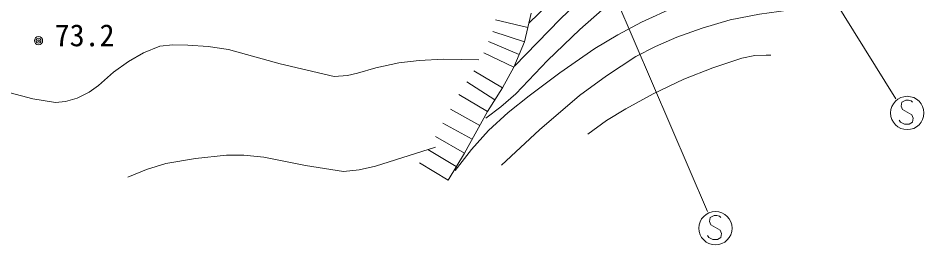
# Model space of a CAD drawing. Units: millimetres, scale not verified. Extents: x 40000 to 680000, y 20000 to 380000.
# Drawn here: x 267429 to 321843, y 254134 to 267746 of the extents above; entities that cross this region are included whole.
import ezdxf
from ezdxf.enums import TextEntityAlignment as Align

# ---------------------------------------------------------------- set-up
doc = ezdxf.new("R2010")
doc.units = ezdxf.units.MM
doc.header["$LTSCALE"] = 1000
for name, color, linetype, lineweight in [('M-BGD', 7, 'Continuous', 13), ('M-BGD-EXST', 7, 'Continuous', 13), ('M-STR-HTXT', 7, 'Continuous', 13)]:
    doc.layers.add(name, color=color, linetype=linetype, lineweight=lineweight)
doc.styles.add('ＭＳ ゴシック', font='')
doc.styles.get('ＭＳ ゴシック').set_extended_font_data('MS Gothic')

msp = doc.modelspace()

# ---------------------------------------------------------------- linework, layer by layer
at = {"layer": 'M-BGD'}
for p, q in [((297844, 266322), (298249, 268042)), ((298046, 267182), (296100, 267640)), ((297844, 266322), (295944, 266942)), ((297524, 265563), (295682, 266341)), ((297204, 264804), (297844, 266322)), ((297204, 264804), (295401, 265670)), ((296529, 263556), (294808, 264573)), ((296529, 263556), (297204, 264804)), ((296074, 262848), (294393, 263930)), ((295619, 262140), (296529, 263556)), ((295619, 262140), (293903, 263166)), ((295159, 261308), (293410, 262277)), ((294237, 259644), (295619, 262140)), ((294698, 260476), (292949, 261445)), ((294237, 259644), (292507, 260646)), ((293749, 258834), (292038, 259869)), ((293260, 258025), (294237, 259644)), ((293260, 258025), (291549, 259059))]:
    msp.add_line(p, q, dxfattribs=at)
for points in [[(302143, 271343), (298135, 267455)], [(297245, 264854), (300000, 267684), (302931, 270527)], [(293676, 258599), (294668, 259859), (295692, 261000), (296875, 262076), (298129, 263075), (299979, 264469), (302084, 265918), (303450, 266751), (304888, 267506), (306893, 268415), (309037, 269261), (310130, 269585), (311501, 269868), (313024, 270077), (314819, 270206), (316169, 270218), (317766, 270117), (319303, 269894)], [(296462, 258921), (298749, 261039), (301154, 263108), (302768, 264289), (304532, 265439), (305710, 266052), (307001, 266595), (308517, 267152), (310202, 267653), (311969, 267992), (313714, 268224), (315187, 268327), (316986, 268339), (317016, 268339)], [(295523, 261738), (296432, 262413), (297329, 263209), (299228, 265193), (301174, 267066), (302518, 268250)], [(266960, 263254), (268313, 262903), (269674, 262674), (270270, 262738), (270968, 262946), (271689, 263296), (272258, 263703), (273161, 264492), (274064, 265135), (274962, 265669), (275937, 266065), (276731, 266147), (277634, 266125), (278837, 266050), (280066, 265857), (283176, 265000), (286420, 264232), (287219, 264298), (287827, 264438), (288928, 264767), (290297, 265054), (291513, 265210), (292980, 265286), (295116, 265232)], [(301652, 260770), (302784, 261593), (303936, 262304), (305582, 263203), (307420, 264089), (309169, 264771), (310906, 265340), (311691, 265497), (312372, 265529), (312647, 265523)], [(274025, 258202), (275135, 258665), (276298, 259028), (278076, 259325), (279941, 259525), (280986, 259522), (282181, 259398), (284696, 258896), (286967, 258544), (287911, 258638), (288889, 258850), (292501, 260004)]]:
    msp.add_lwpolyline(points, dxfattribs=at)
for major_axis in [(0, 250), (0, 150), (0, 50)]:
    msp.add_ellipse((268654, 266391), major_axis=major_axis, ratio=0.999435, dxfattribs=at)
at = {"layer": 'M-BGD-EXST'}
for p, q in [((320162, 262908), (310438, 278497)), ((308846, 256138), (301454, 273320)), ((320524, 262691), (320484, 262451)), ((320484, 262451), (320564, 262251)), ((320763, 262812), (320524, 262691)), ((320923, 262812), (320763, 262812)), ((321083, 262771), (320923, 262812)), ((321163, 262691), (321083, 262771)), ((320564, 262251), (321123, 261931)), ((321123, 261931), (321203, 261731)), ((321203, 261731), (321163, 261491)), ((320444, 261491), (320364, 261611)), ((320683, 261371), (320444, 261491)), ((320963, 261371), (320683, 261371)), ((321163, 261491), (320963, 261371)), ((309001, 255774), (308961, 255534)), ((309241, 255894), (309001, 255774)), ((309401, 255894), (309241, 255894)), ((309561, 255854), (309401, 255894)), ((309641, 255774), (309561, 255854)), ((308961, 255534), (309041, 255334)), ((309041, 255334), (309601, 255014)), ((308921, 254574), (308841, 254694)), ((309601, 255014), (309681, 254814)), ((309681, 254814), (309641, 254574)), ((309161, 254454), (308921, 254574)), ((309441, 254454), (309161, 254454)), ((309641, 254574), (309441, 254454))]:
    msp.add_line(p, q, dxfattribs=at)
for centre in [(320843, 262051), (309321, 255134)]:
    msp.add_ellipse(centre, major_axis=(0, 1000), ratio=0.999435, dxfattribs=at)

# ---------------------------------------------------------------- texts
at = {"layer": 'M-STR-HTXT', "style": 'ＭＳ ゴシック'}
msp.add_text('73.2', height=1320, dxfattribs=at).set_placement((269629, 265660), align=Align.BOTTOM_LEFT)

doc.saveas('drawing.dxf')
